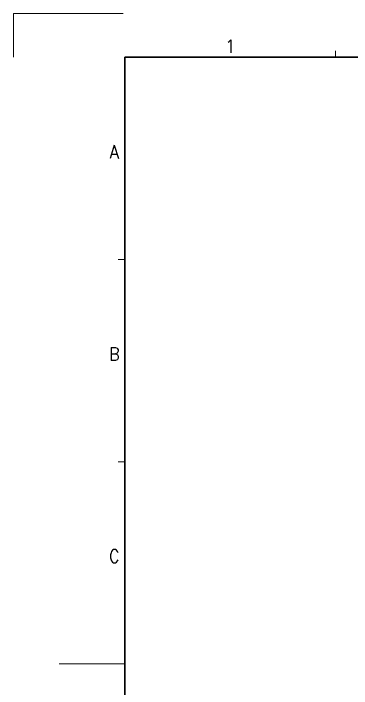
# Model space of a CAD drawing. Header units: millimetres. Extents: x -856 to 354, y -259 to 596.
# Drawn here: x -855.9 to -633.7, y 152 to 595.9 of the extents above; entities that cross this region are included whole.
import ezdxf
from ezdxf.enums import TextEntityAlignment as Align

# ---------------------------------------------------------------- set-up
doc = ezdxf.new("R2010")
doc.units = ezdxf.units.MM
doc.layers.add('AM_BOR', color=7, linetype='Continuous', lineweight=15)
doc.layers.add('トンボ', color=3, linetype='Continuous', lineweight=15)
doc.styles.add('TOKURA STANDARD', font='simplex.shx', dxfattribs={"width": 0.9, "bigfont": 'extfont.shx'})

# ---------------------------------------------------------------- blocks, each defined once
blk = doc.blocks.new('TOKURA_JIS_A3_2008')
at = {"layer": 'AM_BOR'}
for p, q in [((73.53, 287), (73.53, 288.5)), ((25.4, 240.83), (23.9, 240.83)), ((25.4, 194.67), (23.9, 194.67)), ((25.4, 148.5), (10.4, 148.5)), ((25.4, 148.5), (20.4, 148.5))]:
    blk.add_line(p, q, dxfattribs=at)
at = {"layer": 'AM_BOR', "lineweight": 30}
for p, q in [((25.4, 287), (410.4, 287)), ((25.4, 10), (25.4, 287))]:
    blk.add_line(p, q, dxfattribs=at)
at = {"layer": 'トンボ'}
for p, q in [((0, 297), (25, 297)), ((0, 287), (0, 297))]:
    blk.add_line(p, q, dxfattribs=at)
at = {"layer": 'AM_BOR', "style": 'TOKURA STANDARD', "width": 0.9}
for s, p in [('1', (49.46, 288)), ('A', (23.01, 263.92)), ('B', (23.01, 217.75)), ('C', (23.01, 171.58))]:
    blk.add_text(s, height=3, dxfattribs=at).set_placement(p, align=Align.CENTER)

msp = doc.modelspace()

# ---------------------------------------------------------------- block references
at = {"layer": 'AM_BOR', "lineweight": 0, "xscale": 2.88, "yscale": 2.88, "zscale": 2.88}
msp.add_blockref('TOKURA_JIS_A3_2008', (-855.927, -259.497), dxfattribs=at)

doc.saveas('drawing.dxf')
